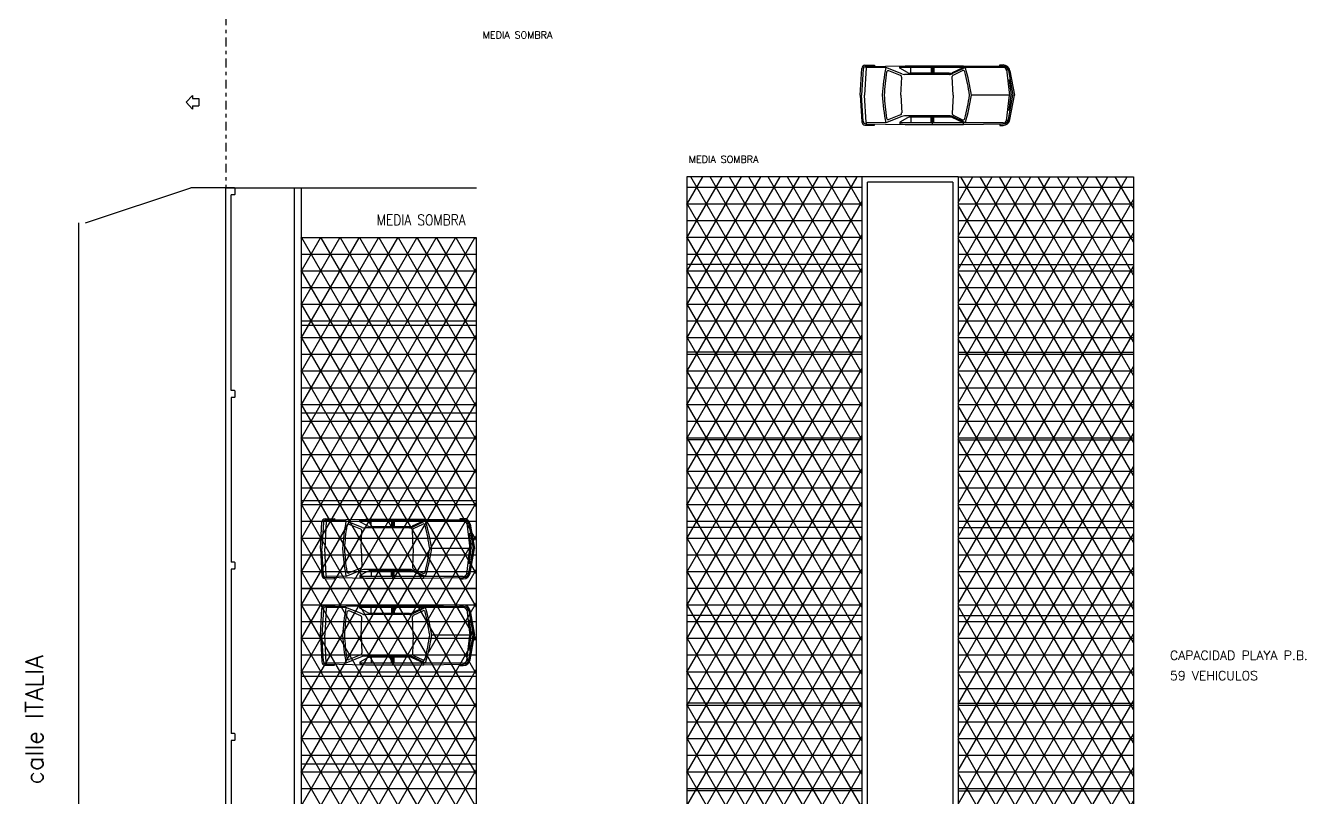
# Model space of a CAD drawing. Header units: metres. Extents: x 95 to 486, y 2972 to 3465.
# Drawn here: x 130.03 to 166.54, y 3000.23 to 3022.23 of the extents above; entities that cross this region are included whole.
import ezdxf

# ---------------------------------------------------------------- set-up
doc = ezdxf.new("R2010")
doc.units = ezdxf.units.M
doc.linetypes.add('DASHDOT2', pattern=[0.5, 0.25, -0.125, 0, -0.125])
for name, color, linetype in [('0_LINEAS-MEDIANERAS', 1, 'DASHDOT2'), ('0_MUROS', 7, 'Continuous'), ('A_MEDIASOMBRA', 5, 'Continuous'), ('E_EQUIPAMIENTO', 1, 'Continuous'), ('T_TEXTOS', 3, 'Continuous')]:
    doc.layers.add(name, color=color, linetype=linetype)
doc.styles.add('ROMANS', font='romans.shx', dxfattribs={"width": 0.8, "height": 0.15})
pattern_1 = [(0, (-301.4973, 2481.84258), (0, 0.47625), []), (60, (-301.4973, 2481.84258), (-0.4124446, 0.238125), []), (120, (-301.4973, 2481.84258), (-0.4124446, -0.238125), [])]

msp = doc.modelspace()

# ---------------------------------------------------------------- hatches: boundary and pattern name
at = {"layer": 'A_MEDIASOMBRA'}
h = msp.add_hatch(dxfattribs=at)
h.set_pattern_fill('NET3', color=256, scale=0.15, style=0)
h.set_pattern_definition(pattern_1)
h.paths.add_polyline_path([(153.8824, 3017.9193), (148.8824, 3017.9193), (148.8824, 2987.9193), (153.8824, 2987.9193)])
h.paths.add_polyline_path([(156.6127, 2987.9193), (161.6127, 2987.9193), (161.6127, 3017.9193), (156.6127, 3017.9193)])
h = msp.add_hatch(dxfattribs=at)
h.set_pattern_fill('NET3', color=256, scale=0.15, style=0)
h.set_pattern_definition(pattern_1)
edge = h.paths.add_edge_path()
edge.add_line((142.8824, 3016.1793), (137.8824, 3016.1793))
edge.add_line((137.8824, 3017.6093), (137.8824, 2983.6793))
edge.add_line((142.8824, 2983.6793), (142.8824, 3016.1793))
edge.add_line((142.8824, 2983.6793), (137.6824, 2983.6793))

# ---------------------------------------------------------------- linework, layer by layer
at = {"layer": '0_LINEAS-MEDIANERAS'}
msp.add_line((135.7324, 3075.2893), (135.7324, 3017.6093), dxfattribs=at)
at = {"layer": '0_MUROS', "color": 3}
for p, q in [((134.6054, 3020.0443), (134.7854, 3020.2393)), ((134.7854, 3020.2393), (134.7854, 3020.1493)), ((134.6054, 3020.0443), (134.7854, 3019.8493)), ((134.7854, 3020.1493), (134.9654, 3020.1493)), ((134.7854, 3019.9393), (134.7854, 3019.8493)), ((134.7854, 3019.9393), (134.9654, 3019.9393)), ((134.9654, 3020.1493), (134.9654, 3019.9393)), ((153.8824, 2987.9193), (153.8824, 3017.9193)), ((156.6127, 3017.9193), (153.8824, 3017.9193)), ((154.0317, 2988.0693), (154.0331, 3017.7693)), ((156.4628, 3017.7693), (154.0331, 3017.7693)), ((156.4628, 3017.7693), (156.4628, 2988.0693)), ((156.6127, 3017.9193), (156.6127, 2987.9193))]:
    msp.add_line(p, q, dxfattribs=at)
at = {"layer": '0_MUROS', "color": 1}
for p, q in [((153.8824, 3017.9193), (148.8824, 3017.9193)), ((156.6127, 3017.9193), (161.6127, 3017.9193)), ((135.9824, 3017.6093), (135.7324, 3017.6093)), ((135.7324, 2980.5093), (135.7324, 3017.6093)), ((135.9824, 3017.4093), (135.8824, 3017.4093)), ((135.8824, 3011.8293), (135.8824, 3017.4093)), ((136.0024, 3017.5893), (135.9824, 3017.6093)), ((135.9824, 3017.4093), (136.0024, 3017.4293)), ((136.0024, 3017.4293), (136.0024, 3017.5893)), ((142.8824, 3016.1793), (137.8824, 3016.1793)), ((153.8824, 3015.4193), (148.8824, 3015.4193)), ((156.6135, 3015.4193), (161.6135, 3015.4193)), ((142.8824, 3013.6793), (137.8824, 3013.6793)), ((153.8824, 3012.9193), (148.8824, 3012.9193)), ((156.6127, 3012.9193), (161.6127, 3012.9193)), ((135.9824, 3011.8293), (135.8824, 3011.8293)), ((136.0024, 3011.8093), (135.9824, 3011.8293)), ((136.0024, 3011.6493), (136.0024, 3011.8093)), ((135.9824, 3011.6293), (135.8824, 3011.6293)), ((135.8824, 3011.6293), (135.8824, 3006.9393)), ((135.9824, 3011.6293), (136.0024, 3011.6493)), ((142.8824, 3011.1793), (137.8824, 3011.1793)), ((153.8824, 3010.4193), (148.8824, 3010.4193)), ((156.6127, 3010.4193), (161.6127, 3010.4193)), ((142.8824, 3008.6793), (137.8824, 3008.6793)), ((153.8824, 3007.9193), (148.8824, 3007.9193)), ((156.6127, 3007.9193), (161.6127, 3007.9193)), ((135.9824, 3006.9393), (135.8824, 3006.9393)), ((135.9824, 3006.7393), (135.8824, 3006.7393)), ((135.8824, 3006.7393), (135.8824, 3002.0493)), ((136.0024, 3006.9193), (135.9824, 3006.9393)), ((135.9824, 3006.7393), (136.0024, 3006.7593)), ((136.0024, 3006.7593), (136.0024, 3006.9193)), ((142.8824, 3006.1793), (137.8824, 3006.1793)), ((153.8824, 3005.4193), (148.8824, 3005.4193)), ((156.6127, 3005.4193), (161.6127, 3005.4193)), ((142.8824, 3003.6793), (137.8824, 3003.6793)), ((153.8824, 3002.9193), (148.8824, 3002.9193)), ((156.6127, 3002.9193), (161.6127, 3002.9193)), ((135.9824, 3002.0493), (135.8824, 3002.0493)), ((136.0024, 3002.0293), (135.9824, 3002.0493)), ((136.0024, 3001.8693), (136.0024, 3002.0293)), ((135.9824, 3001.8493), (135.8824, 3001.8493)), ((135.8824, 3001.8493), (135.8824, 2997.7193)), ((135.9824, 3001.8493), (136.0024, 3001.8693)), ((142.8824, 3001.1793), (137.8824, 3001.1793)), ((142.5824, 3001.1793), (137.8824, 3001.1793)), ((153.8824, 3000.4193), (148.8824, 3000.4193)), ((156.6127, 3000.4193), (161.6127, 3000.4193))]:
    msp.add_line(p, q, dxfattribs=at)
at = {"layer": '0_MUROS', "color": 4}
for p, q in [((131.7324, 3016.6093), (134.7324, 3017.6093)), ((135.7324, 3017.6093), (134.7324, 3017.6093)), ((135.7324, 3017.6093), (142.8824, 3017.6093)), ((131.5324, 3016.6093), (131.5324, 2979.5293))]:
    msp.add_line(p, q, dxfattribs=at)
at = {"layer": '0_MUROS', "color": 2}
for p, q in [((135.7324, 3017.6093), (137.8824, 3017.6093)), ((137.6824, 3017.6093), (137.6824, 2983.6793)), ((137.8824, 3017.6093), (137.8824, 2983.6793))]:
    msp.add_line(p, q, dxfattribs=at)
at = {"layer": 'A_MEDIASOMBRA'}
for p, q in [((148.8824, 3017.9193), (148.8824, 2987.9193)), ((161.6127, 3017.9193), (161.6127, 2987.9193)), ((142.8824, 2983.6793), (142.8824, 3016.1793))]:
    msp.add_line(p, q, dxfattribs=at)
at = {"layer": 'E_EQUIPAMIENTO', "color": 2}
for p, q in [((153.8237, 3020.2485), (153.8661, 3021.0073)), ((153.9059, 3020.9903), (153.8636, 3020.2485)), ((153.989, 3021.031), (153.9469, 3020.2485)), ((153.9564, 3021.1014), (154.2254, 3021.1044)), ((153.9848, 3021.0658), (155.1082, 3021.0881)), ((153.989, 3021.031), (153.9886, 3021.0658)), ((154.5508, 3021.0402), (153.989, 3021.031)), ((154.2254, 3021.1044), (154.2254, 3021.071)), ((155.0102, 3020.8548), (154.5508, 3021.0402)), ((154.9737, 3020.8056), (154.6415, 3020.941)), ((154.9504, 3021.0641), (155.1082, 3021.0881)), ((154.9504, 3021.0162), (154.9504, 3021.0641)), ((157.8974, 3021.0402), (154.9504, 3021.0402)), ((155.1693, 3020.8967), (154.9504, 3021.0162)), ((155.1082, 3021.0881), (156.7723, 3021.0881)), ((155.2651, 3020.8722), (155.2651, 3021.0402)), ((155.8453, 3021.0402), (155.8453, 3020.8722)), ((155.8853, 3021.0881), (155.8853, 3020.8722)), ((155.9252, 3021.0402), (155.9252, 3020.8722)), ((156.7723, 3021.0402), (156.4424, 3020.8884)), ((156.8202, 3021.0402), (156.4543, 3020.8607)), ((156.4744, 3020.8225), (156.7379, 3020.9486)), ((156.7723, 3021.0881), (157.9064, 3021.0708)), ((156.7723, 3021.0881), (156.7723, 3021.0402)), ((157.8031, 3021.1092), (157.8949, 3021.1099)), ((157.8031, 3021.0724), (157.8031, 3021.1092)), ((157.8974, 3021.0402), (157.8978, 3021.0709)), ((157.9933, 3020.9792), (158.0827, 3020.2485)), ((158.0475, 3020.9682), (157.9947, 3020.9682)), ((158.0513, 3020.9468), (158.1744, 3020.2485)), ((158.0931, 3020.9453), (158.2186, 3020.2485)), ((154.9823, 3020.2485), (155.0048, 3020.7571)), ((156.3663, 3020.8402), (155.0851, 3020.8402)), ((156.3636, 3020.8722), (155.2651, 3020.8722)), ((156.4686, 3020.2485), (156.4461, 3020.7753)), ((158.0997, 3020.6723), (158.0309, 3020.6723)), ((158.0667, 3020.6704), (158.1255, 3020.2485)), ((153.8237, 3020.2485), (153.8661, 3019.4896)), ((153.9059, 3019.5067), (153.8636, 3020.2485)), ((153.989, 3019.466), (153.9469, 3020.2485)), ((154.9823, 3020.2485), (155.0048, 3019.7399)), ((156.4686, 3020.2485), (156.4461, 3019.7217)), ((158.0827, 3020.2485), (156.9948, 3020.2485)), ((157.9933, 3019.5177), (158.0827, 3020.2485)), ((158.0513, 3019.5501), (158.1744, 3020.2485)), ((158.0667, 3019.8266), (158.1255, 3020.2485)), ((158.0931, 3019.5517), (158.2186, 3020.2485)), ((153.989, 3019.466), (153.9886, 3019.4312)), ((154.5508, 3019.4568), (153.989, 3019.466)), ((155.0102, 3019.6422), (154.5508, 3019.4568)), ((154.9737, 3019.6914), (154.6415, 3019.556)), ((155.1693, 3019.6003), (154.9504, 3019.4808)), ((154.9504, 3019.4808), (154.9504, 3019.4328)), ((156.3663, 3019.6567), (155.0851, 3019.6567)), ((156.3636, 3019.6247), (155.2651, 3019.6247)), ((155.2651, 3019.6247), (155.2651, 3019.4568)), ((155.8453, 3019.4568), (155.8453, 3019.6247)), ((155.8853, 3019.4088), (155.8853, 3019.6247)), ((155.9252, 3019.4568), (155.9252, 3019.6247)), ((156.7723, 3019.4568), (156.4424, 3019.6086)), ((156.8202, 3019.4568), (156.4543, 3019.6363)), ((156.4744, 3019.6745), (156.7379, 3019.5484)), ((158.0475, 3019.5288), (157.9947, 3019.5288)), ((158.0997, 3019.8247), (158.0309, 3019.8247)), ((153.9564, 3019.3956), (154.2254, 3019.3925)), ((153.9848, 3019.4312), (155.1082, 3019.4088)), ((154.2254, 3019.3925), (154.2254, 3019.426)), ((157.8974, 3019.4568), (154.9504, 3019.4568)), ((154.9504, 3019.4328), (155.1082, 3019.4088)), ((155.1082, 3019.4088), (156.7723, 3019.4088)), ((156.7723, 3019.4088), (156.7723, 3019.4568)), ((156.7723, 3019.4088), (157.9064, 3019.4262)), ((157.8031, 3019.4246), (157.8031, 3019.3877)), ((157.8031, 3019.3877), (157.8949, 3019.3871)), ((157.8974, 3019.4568), (157.8978, 3019.4261)), ((138.5651, 3008.1728), (138.834, 3008.1759)), ((138.5934, 3008.1372), (139.7168, 3008.1596)), ((138.834, 3008.1759), (138.834, 3008.1425)), ((139.559, 3008.1356), (139.7168, 3008.1596)), ((139.7168, 3008.1596), (141.381, 3008.1596)), ((140.4939, 3008.1596), (140.4939, 3007.9437)), ((141.381, 3008.1596), (141.381, 3008.1116)), ((141.381, 3008.1596), (142.515, 3008.1422)), ((142.4117, 3008.1807), (142.5036, 3008.1813)), ((142.4117, 3008.1438), (142.4117, 3008.1807)), ((142.506, 3008.1116), (142.5065, 3008.1424)), ((138.4323, 3007.3199), (138.4747, 3008.0788)), ((138.5145, 3008.0617), (138.4723, 3007.3199)), ((138.5977, 3008.1025), (138.5556, 3007.3199)), ((138.5977, 3008.1025), (138.5973, 3008.1373)), ((139.1595, 3008.1116), (138.5977, 3008.1025)), ((139.6189, 3007.9262), (139.1595, 3008.1116)), ((139.5823, 3007.877), (139.2502, 3008.0124)), ((139.559, 3008.0876), (139.559, 3008.1356)), ((142.506, 3008.1116), (139.559, 3008.1116)), ((139.7779, 3007.9681), (139.559, 3008.0876)), ((139.591, 3007.3199), (139.6134, 3007.8285)), ((140.9749, 3007.9117), (139.6937, 3007.9117)), ((139.8737, 3007.9437), (139.8737, 3008.1116)), ((140.9723, 3007.9437), (139.8737, 3007.9437)), ((140.454, 3008.1116), (140.454, 3007.9437)), ((140.5339, 3008.1116), (140.5339, 3007.9437)), ((141.381, 3008.1116), (141.0511, 3007.9599)), ((141.0773, 3007.3199), (141.0547, 3007.8467)), ((141.4289, 3008.1116), (141.063, 3007.9321)), ((141.0831, 3007.894), (141.3466, 3008.0201)), ((142.602, 3008.0507), (142.6914, 3007.3199)), ((142.6561, 3008.0396), (142.6033, 3008.0396)), ((142.6599, 3008.0183), (142.7831, 3007.3199)), ((142.7018, 3008.0168), (142.8272, 3007.3199)), ((142.7083, 3007.7438), (142.6395, 3007.7438)), ((142.6754, 3007.7419), (142.7341, 3007.3199)), ((138.4323, 3007.3199), (138.4747, 3006.5611)), ((138.5145, 3006.5782), (138.4723, 3007.3199)), ((138.5977, 3006.5374), (138.5556, 3007.3199)), ((139.591, 3007.3199), (139.6134, 3006.8114)), ((141.0773, 3007.3199), (141.0547, 3006.7932)), ((142.6914, 3007.3199), (141.6035, 3007.3199)), ((142.602, 3006.5892), (142.6914, 3007.3199)), ((142.6599, 3006.6216), (142.7831, 3007.3199)), ((142.6754, 3006.898), (142.7341, 3007.3199)), ((142.7018, 3006.6231), (142.8272, 3007.3199)), ((139.6189, 3006.7137), (139.1595, 3006.5283)), ((139.5823, 3006.7629), (139.2502, 3006.6274)), ((140.9749, 3006.7282), (139.6937, 3006.7282)), ((140.9723, 3006.6962), (139.8737, 3006.6962)), ((139.8737, 3006.6962), (139.8737, 3006.5283)), ((140.454, 3006.5283), (140.454, 3006.6962)), ((140.4939, 3006.4803), (140.4939, 3006.6962)), ((140.5339, 3006.5283), (140.5339, 3006.6962)), ((141.381, 3006.5283), (141.0511, 3006.68)), ((141.4289, 3006.5283), (141.063, 3006.7077)), ((141.0831, 3006.7459), (141.3466, 3006.6198)), ((142.7083, 3006.8961), (142.6395, 3006.8961)), ((138.5651, 3006.4671), (138.834, 3006.464)), ((138.5934, 3006.5027), (139.7168, 3006.4803)), ((138.5977, 3006.5374), (138.5973, 3006.5026)), ((139.1595, 3006.5283), (138.5977, 3006.5374)), ((138.834, 3006.464), (138.834, 3006.4974)), ((139.7779, 3006.6718), (139.559, 3006.5523)), ((139.559, 3006.5523), (139.559, 3006.5043)), ((142.506, 3006.5283), (139.559, 3006.5283)), ((139.559, 3006.5043), (139.7168, 3006.4803)), ((139.7168, 3006.4803), (141.381, 3006.4803)), ((141.381, 3006.4803), (141.381, 3006.5283)), ((141.381, 3006.4803), (142.515, 3006.4977)), ((142.4117, 3006.4961), (142.4117, 3006.4592)), ((142.4117, 3006.4592), (142.5036, 3006.4586)), ((142.506, 3006.5283), (142.5065, 3006.4975)), ((142.6561, 3006.6002), (142.6033, 3006.6002)), ((138.4323, 3004.8516), (138.4747, 3005.6104)), ((138.5145, 3005.5933), (138.4723, 3004.8516)), ((138.5977, 3005.6341), (138.5556, 3004.8516)), ((138.5651, 3005.7045), (138.834, 3005.7075)), ((138.5934, 3005.6688), (139.7168, 3005.6912)), ((138.5977, 3005.6341), (138.5973, 3005.6689)), ((139.1595, 3005.6432), (138.5977, 3005.6341)), ((138.834, 3005.7075), (138.834, 3005.6741)), ((139.6189, 3005.4578), (139.1595, 3005.6432)), ((139.559, 3005.6672), (139.7168, 3005.6912)), ((139.559, 3005.6192), (139.559, 3005.6672)), ((142.506, 3005.6432), (139.559, 3005.6432)), ((139.7779, 3005.4998), (139.559, 3005.6192)), ((139.7168, 3005.6912), (141.381, 3005.6912)), ((139.8737, 3005.4753), (139.8737, 3005.6432)), ((140.454, 3005.6432), (140.454, 3005.4753)), ((140.4939, 3005.6912), (140.4939, 3005.4753)), ((140.5339, 3005.6432), (140.5339, 3005.4753)), ((141.381, 3005.6432), (141.0511, 3005.4915)), ((141.4289, 3005.6432), (141.063, 3005.4638)), ((141.381, 3005.6912), (142.515, 3005.6738)), ((141.381, 3005.6912), (141.381, 3005.6432)), ((142.4117, 3005.7123), (142.5036, 3005.713)), ((142.4117, 3005.6754), (142.4117, 3005.7123)), ((142.506, 3005.6432), (142.5065, 3005.674)), ((139.5823, 3005.4086), (139.2502, 3005.5441)), ((139.591, 3004.8516), (139.6134, 3005.3601)), ((140.9749, 3005.4433), (139.6937, 3005.4433)), ((140.9723, 3005.4753), (139.8737, 3005.4753)), ((141.0773, 3004.8516), (141.0547, 3005.3783)), ((141.0831, 3005.4256), (141.3466, 3005.5517)), ((142.602, 3005.5823), (142.6914, 3004.8516)), ((142.6561, 3005.5713), (142.6033, 3005.5713)), ((142.7083, 3005.2754), (142.6395, 3005.2754)), ((142.6599, 3005.5499), (142.7831, 3004.8516)), ((142.6754, 3005.2735), (142.7341, 3004.8516)), ((142.7018, 3005.5484), (142.8272, 3004.8516)), ((138.4323, 3004.8516), (138.4747, 3004.0927)), ((138.5145, 3004.1098), (138.4723, 3004.8516)), ((138.5977, 3004.069), (138.5556, 3004.8516)), ((139.591, 3004.8516), (139.6134, 3004.343)), ((141.0773, 3004.8516), (141.0547, 3004.3248)), ((142.6914, 3004.8516), (141.6035, 3004.8516)), ((142.602, 3004.1208), (142.6914, 3004.8516)), ((142.6599, 3004.1532), (142.7831, 3004.8516)), ((142.6754, 3004.4296), (142.7341, 3004.8516)), ((142.7018, 3004.1547), (142.8272, 3004.8516)), ((139.6189, 3004.2453), (139.1595, 3004.0599)), ((139.5823, 3004.2945), (139.2502, 3004.1591)), ((139.7779, 3004.2034), (139.559, 3004.0839)), ((140.9749, 3004.2598), (139.6937, 3004.2598)), ((140.9723, 3004.2278), (139.8737, 3004.2278)), ((139.8737, 3004.2278), (139.8737, 3004.0599)), ((140.454, 3004.0599), (140.454, 3004.2278)), ((140.4939, 3004.0119), (140.4939, 3004.2278)), ((140.5339, 3004.0599), (140.5339, 3004.2278)), ((141.381, 3004.0599), (141.0511, 3004.2116)), ((141.4289, 3004.0599), (141.063, 3004.2394)), ((141.0831, 3004.2775), (141.3466, 3004.1514)), ((142.6561, 3004.1319), (142.6033, 3004.1319)), ((142.7083, 3004.4277), (142.6395, 3004.4277)), ((138.5651, 3003.9987), (138.834, 3003.9956)), ((138.5934, 3004.0343), (139.7168, 3004.0119)), ((138.5977, 3004.069), (138.5973, 3004.0342)), ((139.1595, 3004.0599), (138.5977, 3004.069)), ((138.834, 3003.9956), (138.834, 3004.029)), ((139.559, 3004.0839), (139.559, 3004.0359)), ((142.506, 3004.0599), (139.559, 3004.0599)), ((139.559, 3004.0359), (139.7168, 3004.0119)), ((139.7168, 3004.0119), (141.381, 3004.0119)), ((141.381, 3004.0119), (141.381, 3004.0599)), ((141.381, 3004.0119), (142.515, 3004.0293)), ((142.4117, 3004.0277), (142.4117, 3003.9908)), ((142.4117, 3003.9908), (142.5036, 3003.9902)), ((142.506, 3004.0599), (142.5065, 3004.0291))]:
    msp.add_line(p, q, dxfattribs=at)
for centre, radius, start, end in [((153.9659, 3021.0018), 0.1, 95.43875, 176.83922), ((153.9857, 3020.9858), 0.08, 90.67554, 176.78088), ((160.9328, 3019.84), 6.4938, 169.34993, 176.39375), ((154.6226, 3020.8947), 0.05, 67.81889, 166.85119), ((156.7595, 3020.9035), 0.05, 16.19912, 115.57641), ((150.3722, 3019.2028), 6.7047, 8.97237, 15.90451), ((157.8963, 3020.9099), 0.2, 10.2066, 90.39407), ((157.8974, 3020.9402), 0.1, 6.97596, 90), ((157.9035, 3020.9208), 0.15, 10.00075, 89.12282), ((160.9836, 3019.9287), 6.4837, 171.32982, 177.17257), ((154.9548, 3020.7593), 0.05, 357.47574, 67.81889), ((155.0851, 3021.0402), 0.2, 248.02478, 270), ((155.2651, 3021.0722), 0.2, 241.37178, 270), ((156.3636, 3021.0722), 0.2, 270, 293.21389), ((156.3663, 3021.0402), 0.2, 270, 296.13061), ((156.496, 3020.7774), 0.05, 115.57641, 182.45223), ((150.343, 3019.2982), 6.6643, 8.19807, 14.06242), ((160.9328, 3020.6569), 6.4938, 183.60625, 190.65007), ((160.9836, 3020.5683), 6.4837, 182.82743, 188.67018), ((150.343, 3021.1988), 6.6643, 345.93758, 351.80193), ((150.3722, 3021.2941), 6.7047, 344.09549, 351.02763), ((153.9659, 3019.4951), 0.1, 183.16078, 264.56125), ((153.9857, 3019.5112), 0.08, 183.21912, 269.32446), ((154.6226, 3019.6023), 0.05, 193.14881, 292.18111), ((154.9548, 3019.7377), 0.05, 292.18111, 2.52426), ((155.0851, 3019.4567), 0.2, 90, 111.97522), ((155.2651, 3019.4247), 0.2, 90, 118.62822), ((156.3636, 3019.4247), 0.2, 66.78611, 90), ((156.3663, 3019.4567), 0.2, 63.86939, 90), ((156.496, 3019.7196), 0.05, 177.54777, 244.42359), ((156.7595, 3019.5935), 0.05, 244.42359, 343.80088), ((157.8963, 3019.5871), 0.2, 269.60593, 349.7934), ((157.8974, 3019.5568), 0.1, 270, 353.02404), ((157.9035, 3019.5762), 0.15, 270.87718, 349.99925), ((138.5746, 3008.0733), 0.1, 95.43875, 176.83922), ((142.5049, 3007.9813), 0.2, 10.2066, 90.39407), ((142.5122, 3007.9923), 0.15, 10.00075, 89.12282), ((138.5944, 3008.0572), 0.08, 90.67554, 176.78088), ((145.5415, 3006.9115), 6.4938, 169.34993, 176.39375), ((145.5923, 3007.0001), 6.4837, 171.32982, 177.17257), ((139.2313, 3007.9661), 0.05, 67.81889, 166.85119), ((139.5634, 3007.8307), 0.05, 357.47574, 67.81889), ((139.6937, 3008.1117), 0.2, 248.02478, 270), ((139.8737, 3008.1437), 0.2, 241.37178, 270), ((140.9723, 3008.1437), 0.2, 270, 293.21389), ((140.9749, 3008.1117), 0.2, 270, 296.13061), ((141.1047, 3007.8489), 0.05, 115.57641, 182.45223), ((141.3682, 3007.975), 0.05, 16.19912, 115.57641), ((134.9516, 3006.3696), 6.6643, 8.19807, 14.06242), ((134.9808, 3006.2743), 6.7047, 8.97237, 15.90451), ((142.506, 3008.0116), 0.1, 6.97596, 90), ((145.5415, 3007.7284), 6.4938, 183.60625, 190.65007), ((145.5923, 3007.6398), 6.4837, 182.82743, 188.67018), ((134.9516, 3008.2702), 6.6643, 345.93758, 351.80193), ((134.9808, 3008.3656), 6.7047, 344.09549, 351.02763), ((139.5634, 3006.8092), 0.05, 292.18111, 2.52426), ((139.6937, 3006.5282), 0.2, 90, 111.97522), ((139.8737, 3006.4962), 0.2, 90, 118.62822), ((140.9723, 3006.4962), 0.2, 66.78611, 90), ((140.9749, 3006.5282), 0.2, 63.86939, 90), ((141.1047, 3006.791), 0.05, 177.54777, 244.42359), ((138.5746, 3006.5666), 0.1, 183.16078, 264.56125), ((138.5944, 3006.5827), 0.08, 183.21912, 269.32446), ((139.2313, 3006.6737), 0.05, 193.14881, 292.18111), ((141.3682, 3006.6649), 0.05, 244.42359, 343.80088), ((142.5049, 3006.6585), 0.2, 269.60593, 349.7934), ((142.506, 3006.6283), 0.1, 270, 353.02404), ((142.5122, 3006.6476), 0.15, 270.87718, 349.99925), ((138.5746, 3005.6049), 0.1, 95.43875, 176.83922), ((138.5944, 3005.5888), 0.08, 90.67554, 176.78088), ((145.5415, 3004.4431), 6.4938, 169.34993, 176.39375), ((134.9808, 3003.8059), 6.7047, 8.97237, 15.90451), ((142.5049, 3005.513), 0.2, 10.2066, 90.39407), ((142.506, 3005.5432), 0.1, 6.97596, 90), ((142.5122, 3005.5239), 0.15, 10.00075, 89.12282), ((145.5923, 3004.5317), 6.4837, 171.32982, 177.17257), ((139.2313, 3005.4978), 0.05, 67.81889, 166.85119), ((139.5634, 3005.3623), 0.05, 357.47574, 67.81889), ((139.6937, 3005.6433), 0.2, 248.02478, 270), ((139.8737, 3005.6753), 0.2, 241.37178, 270), ((140.9723, 3005.6753), 0.2, 270, 293.21389), ((140.9749, 3005.6433), 0.2, 270, 296.13061), ((141.1047, 3005.3805), 0.05, 115.57641, 182.45223), ((141.3682, 3005.5066), 0.05, 16.19912, 115.57641), ((134.9516, 3003.9013), 6.6643, 8.19807, 14.06242), ((145.5415, 3005.26), 6.4938, 183.60625, 190.65007), ((145.5923, 3005.1714), 6.4837, 182.82743, 188.67018), ((134.9516, 3005.8019), 6.6643, 345.93758, 351.80193), ((134.9808, 3005.8972), 6.7047, 344.09549, 351.02763), ((139.2313, 3004.2054), 0.05, 193.14881, 292.18111), ((139.5634, 3004.3408), 0.05, 292.18111, 2.52426), ((139.6937, 3004.0598), 0.2, 90, 111.97522), ((139.8737, 3004.0278), 0.2, 90, 118.62822), ((140.9723, 3004.0278), 0.2, 66.78611, 90), ((140.9749, 3004.0598), 0.2, 63.86939, 90), ((141.1047, 3004.3226), 0.05, 177.54777, 244.42359), ((141.3682, 3004.1965), 0.05, 244.42359, 343.80088), ((142.5049, 3004.1902), 0.2, 269.60593, 349.7934), ((142.506, 3004.1599), 0.1, 270, 353.02404), ((142.5122, 3004.1793), 0.15, 270.87718, 349.99925), ((138.5746, 3004.0982), 0.1, 183.16078, 264.56125), ((138.5944, 3004.1143), 0.08, 183.21912, 269.32446)]:
    msp.add_arc(centre, radius, start, end, dxfattribs=at)

# ---------------------------------------------------------------- texts
at = {"color": 3, "style": 'ROMANS'}
msp.add_text('calle ITALIA', height=0.5, rotation=90, dxfattribs=at).set_placement((130.525, 3000.5979))
at = {"layer": 'T_TEXTOS', "style": 'ROMANS'}
for s, height, p in [('MEDIA SOMBRA', 0.2, (143.0573, 3021.8613)), ('MEDIA SOMBRA', 0.2, (148.9345, 3018.3202)), ('CAPACIDAD PLAYA P.B.', 0.26, (162.656, 3004.1489)), ('59 VEHICULOS', 0.26, (162.656, 3003.5723))]:
    msp.add_text(s, height=height, dxfattribs=at).set_placement(p)
at = {"layer": 'T_TEXTOS', "style": 'ROMANS', "width": 0.85}
msp.add_text('MEDIA SOMBRA', height=0.3, dxfattribs=at).set_placement((140.0365, 3016.5415))

doc.saveas('drawing.dxf')
